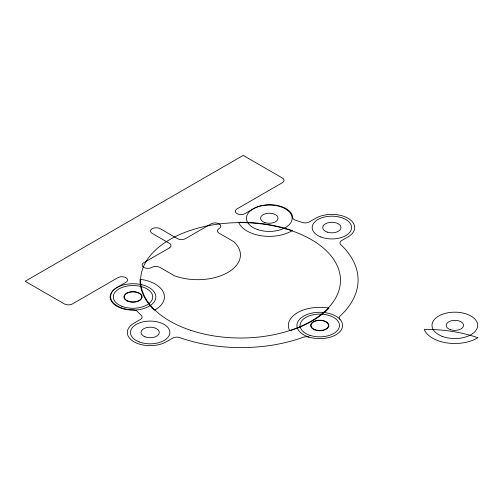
<?xml version="1.0" encoding="UTF-8"?>
<svg xmlns="http://www.w3.org/2000/svg" width="503" height="503" viewBox="0 0 503 503"><rect width="100%" height="100%" fill="white"/><g stroke="black" fill="none" stroke-linecap="round" stroke-linejoin="round"><path stroke-width="0.75" d="M309.024 337.123A5.709 3.295 0 0 0 303.303 337.243A117.067 67.591 0 0 1 179.747 337.614A5.709 3.295 0 0 0 172.73 338.091L166.311 341.801A22.842 13.185 0 0 1 134.005 341.801A22.842 13.185 0 0 1 134.005 323.146L140.425 319.443A5.709 3.295 0 0 0 141.255 315.387L137.508 311.596A5.709 3.295 0 0 0 132.654 309.835A22.842 13.185 0 0 1 112.2 301.492A22.842 13.185 0 0 1 117.3 287.332L125.945 282.34A5.709 3.295 0 0 0 125.945 277.681A5.709 3.295 0 0 0 117.865 277.681L72.432 303.919A5.709 3.295 0 0 1 64.353 303.919L25.15 281.284L243.194 155.396L282.397 178.031A5.709 3.295 0 0 1 282.397 182.69L236.982 208.908A5.709 3.295 0 0 0 236.982 213.568A5.709 3.295 0 0 0 245.062 213.568L253.682 208.6A22.842 13.185 0 0 1 278.203 205.652A22.842 13.185 0 0 1 292.658 217.466A5.709 3.295 0 0 0 295.695 220.264L302.265 222.427A5.709 3.295 0 0 0 309.295 221.949L315.708 218.245A22.842 13.185 0 0 1 348.013 218.245A22.842 13.185 0 0 1 348.013 236.894L341.594 240.597A5.709 3.295 0 0 0 340.764 244.653A117.067 67.591 0 0 1 340.122 315.985A5.715 3.301 0 0 0 339.915 319.286M292.293 230.575L291.495 231.053A31.406 18.133 0 0 1 260.623 235.662A31.406 18.133 0 0 1 238.68 222.301A100.499 58.027 0 0 1 292.293 230.575M477.85 337.708L477.102 338.154A31.406 18.133 0 0 1 446.18 342.795A31.406 18.133 0 0 1 424.236 329.434A100.499 58.027 0 0 1 477.85 337.708M169.335 247.966L143.77 262.729A5.709 3.295 0 0 0 143.77 267.389A5.709 3.295 0 0 0 151.843 267.389A5.709 3.295 0 0 1 159.923 267.389L174.371 275.732A42.83 24.729 0 0 0 227.884 272.444A42.83 24.729 0 0 0 233.581 241.547L219.132 233.203A5.709 3.295 0 0 1 219.132 228.544A5.709 3.295 0 0 0 219.132 223.879A5.709 3.295 0 0 0 211.059 223.879L185.488 238.642A5.709 3.295 0 0 1 177.414 238.642L160.262 228.72A5.709 3.295 0 0 0 152.189 228.72A5.709 3.295 0 0 0 152.189 233.386L169.335 243.307A5.709 3.295 0 0 1 169.335 247.966M155.22 309.735L154.39 310.194A100.499 58.027 0 0 1 140.06 279.24A31.406 18.133 0 0 1 163.198 291.91A31.406 18.133 0 0 1 155.22 309.735M327.937 307.962L327.868 307.949A31.406 18.133 0 0 0 297.147 312.885A31.406 18.133 0 0 0 289.734 330.785A100.499 58.027 0 0 0 328.975 308.132L327.937 307.962M145.046 336.828A9.136 5.275 0 0 0 159.281 332.835A9.136 5.275 0 0 0 146.178 327.717A9.136 5.275 0 0 0 145.046 336.828M127.888 301.278A9.136 5.275 0 0 0 142.123 297.286A9.136 5.275 0 0 0 129.019 292.168A9.136 5.275 0 0 0 127.888 301.278M327.302 232.128A9.136 5.275 0 0 0 341.009 227.557A9.136 5.275 0 0 0 327.302 222.986A9.136 5.275 0 0 0 327.302 232.128M320.832 236.976A19.699 11.374 0 0 0 351.522 228.368A19.699 11.374 0 0 0 323.266 217.327A19.699 11.374 0 0 0 320.832 236.976M139.13 341.883A19.699 11.374 0 0 0 169.819 333.275A19.699 11.374 0 0 0 141.563 322.228A19.699 11.374 0 0 0 139.13 341.883M121.965 306.327A19.699 11.374 0 0 0 152.661 297.719A19.699 11.374 0 0 0 124.404 286.679A19.699 11.374 0 0 0 121.965 306.327M309.911 335.319A19.699 11.374 0 0 0 339.462 325.466A19.699 11.374 0 0 0 309.911 315.62A19.699 11.374 0 0 0 309.911 335.319M190.58 330.282A99.934 57.694 0 0 0 340.474 280.316A99.934 57.694 0 0 0 190.58 230.355A99.934 57.694 0 0 0 190.58 330.282M257.863 229.651A22.842 13.185 0 0 0 292.13 218.233A22.842 13.185 0 0 0 257.863 206.808A22.842 13.185 0 0 0 257.863 229.651M264.402 222.395A8.708 5.03 0 0 0 277.97 218.591A8.708 5.03 0 0 0 265.483 213.712A8.708 5.03 0 0 0 264.402 222.395M314.639 329.836A9.136 5.275 0 0 0 328.874 325.843A9.136 5.275 0 0 0 315.765 320.725A9.136 5.275 0 0 0 314.639 329.836M442.043 336.287A22.842 13.185 0 0 0 477.63 326.302A22.842 13.185 0 0 0 444.866 313.501A22.842 13.185 0 0 0 442.043 336.287M450.487 329.716A8.708 5.03 0 0 0 463.552 325.366A8.708 5.03 0 0 0 450.487 321.008A8.708 5.03 0 0 0 450.487 329.716M307.421 336.564A22.842 13.185 0 0 0 342.574 326.089A22.842 13.185 0 0 0 309.276 313.753A22.842 13.185 0 0 0 307.421 336.564M121.588 308.333A22.842 13.185 0 0 0 155.848 296.908A22.842 13.185 0 0 0 121.588 285.49A22.842 13.185 0 0 0 121.588 308.333M128.655 301.266A8.708 5.03 0 0 0 141.72 296.908A8.708 5.03 0 0 0 128.655 292.557A8.708 5.03 0 0 0 128.655 301.266M315.054 329.698A8.708 5.03 0 0 0 328.459 325.705A8.708 5.03 0 0 0 315.765 321.002A8.708 5.03 0 0 0 315.054 329.698"/></g></svg>
